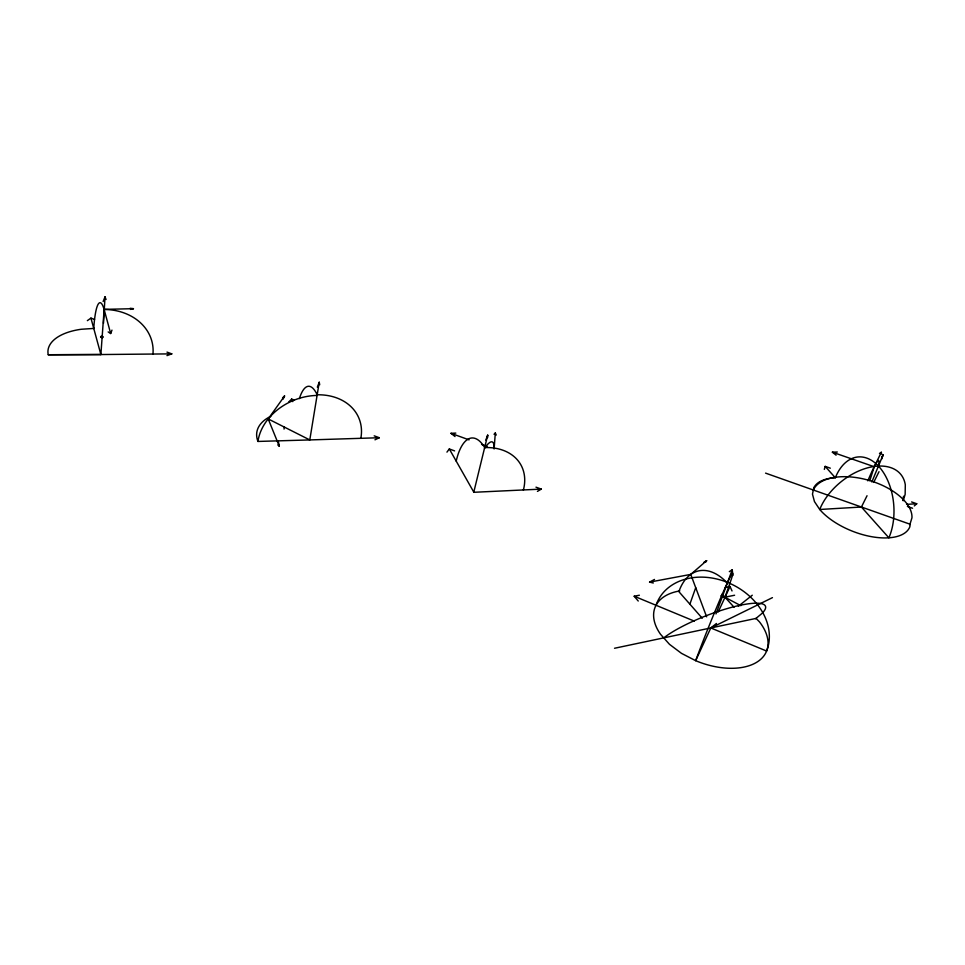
<?xml version="1.0" encoding="UTF-8"?>
<svg xmlns="http://www.w3.org/2000/svg" width="965" height="965" viewBox="0 0 965 965"><rect width="100%" height="100%" fill="white"/><g stroke="black" fill="none" stroke-linecap="round" stroke-linejoin="round"><path stroke-width="1.45" d="M487.663 437.495L487.687 435.143L485.805 440.112M103.496 323.263L105.016 296.858L106.066 299.488M94.256 328.402L81.217 329.27A53.003 26.405 4.7 0 0 48.25 354.734L100.879 354.541L104.136 309.367L133.435 308.679L130.528 309.415M494.044 434.274L495.31 432.971L494.116 448.966A53.738 9.24 -69.7 0 0 484.539 448.218M104.099 309.861L104.123 309.476A51.784 7.949 88.7 0 0 93.75 328.281M284.036 429.075L284.337 427.085M319.705 384.733L319.234 382.249L309.789 439.931L257.957 441.439A53.606 29.215 9.1 0 1 270.815 416.277M902.818 500.389L903.578 496.215M537.421 491.39L541.305 489.11L473.755 492.295L487.687 435.143M824.327 469.376L825.172 466.385L830.31 468.182M903.204 500.775L905.146 494.37L905.303 484.864A50.904 31.736 -38.6 0 0 866.763 468.073A50.904 31.736 -38.6 0 0 819.719 509.484L814.46 501.571L812.47 494.14L813.821 487.699A51.857 25.09 21.5 0 1 835.328 477.772A50.313 31.411 85.1 0 1 879.151 466.843A50.313 31.411 85.1 0 1 888.886 537.819L861.419 507.023L819.719 509.484A51.857 25.09 21.5 0 0 870.587 536.504A51.857 25.09 21.5 0 0 909.874 526.697L910.104 524.236L765.571 473.127M909.85 524.622L911.961 517.807A51.471 26.948 16.7 0 0 868.211 480.148A51.471 26.948 16.7 0 0 813.362 490.027M869.827 480.618L874.242 466.734L881.322 452.271L881.588 454.177M689.879 604.174L695.717 587.685M881.54 459.292L883.168 454.708L882.07 456.831M740.818 605.67L725.005 597.287L731.337 579.121A58.925 2.28 -68.2 0 0 722.845 592.908A58.925 2.28 -68.2 0 0 695.656 660.675L681.483 653.353L669.481 644.318L660.506 634.258A59.902 34.885 21.3 0 1 679.794 590.918M715.97 613.933L732.23 569.772L729.323 571.642M166.993 352.104L171.794 353.866L100.879 354.541L90.939 318.112L87.357 320.645M108.164 331.936L110.673 333.528L111.988 330.127M317.34 387.134L319.234 382.249M103.134 301.538L105.016 296.858M871.841 481.957L883.168 454.708M718.213 611.955L730.023 586.467L725.282 587.383M283.131 399.1L284.579 395.988L282.576 397.797M861.419 507.023L867.04 495.733M873.663 482.416L879.006 471.704M705.922 561.968L706.645 560.665L703.883 562.33M277.811 444.962L279.235 446.107L268.21 418.943L284.579 395.988M446.952 452.127L449.316 448.966L454.612 450.896M288.692 402.031L291.635 399.1L294.192 400.029M914.301 505.913L916.75 503.754L911.599 501.945M653.305 583.005L649.578 582.112L690.747 574.404L706.645 560.665M755.571 618.77L762.205 613.245A58.612 12.593 -21.2 0 0 734.582 606.563A58.612 12.593 -21.2 0 0 663.775 637.877M716.452 623.486L710.807 627.95L695.656 660.675A59.902 34.885 21.3 0 0 756.669 662.292A59.902 34.885 21.3 0 0 759.455 621.858L756.102 618.396L614.524 648.263M738.382 606.189L752.278 595.212M879.477 453.441L881.322 452.271M649.578 582.112L654.499 579.446M772.446 597.637L710.807 627.95L766.608 651.049A59.939 47.406 26.3 0 0 728.08 582.655A59.939 47.406 26.3 0 0 656.019 605.272M374.975 439.811L379.317 437.724L374.191 435.842M166.969 355.615L171.794 353.866M724.763 597.214L734.594 595.248M638.239 601.026L634.186 596.225L639.373 595.236M906.581 504.357L916.75 503.754M455.022 436.542L450.993 433.309L455.806 433.104M379.317 437.724L309.789 439.931L268.21 418.943M836.076 455.166L832.385 452.187L837.318 452.018M48.25 354.734L100.879 354.541M130.179 308.281L133.435 308.679M720.879 595.803L725.065 597.154M721.941 596.298L725.005 597.287M832.385 452.187L874.242 466.734M907.389 506.432L912.564 508.253M450.993 433.309L469.074 439.871M481.595 444.419L487.156 446.445M90.939 318.112L94.534 319.427M535.985 487.168L541.305 489.11M634.186 596.225L694.366 621.146M722.122 594.102L734.088 607.226M825.172 466.385L835.328 477.772M702.243 618.227L678.877 591.654A58.732 34.873 76.3 0 1 727.321 583.089M523.283 489.834L523.404 489.979A54.45 40.035 -29.6 0 0 484.695 447.579A54.498 20.941 87.2 0 0 456.204 461.101M449.316 448.966L473.924 492.367M730.023 586.467L732.025 590.954M291.635 399.1L292.769 401.633M495.31 432.971L496.239 435.07M690.747 574.404L706.645 616.84M110.673 333.528L104.123 309.476A53.099 43.92 -10.5 0 1 152.965 354.022M278.354 441.355L279.235 446.107M732.23 569.772L732.905 575.49M867.825 480.847A49.553 3.691 -69.9 0 1 878.198 466.65M360.838 438.315A53.944 42.315 -23.3 0 0 317.183 394.794A53.666 15.187 88.2 0 0 299.367 398.654M257.957 441.439A53.184 41.785 -22.9 0 1 317.075 395.433M100.951 337.304A1.351 0.663 4.9 0 0 103.207 337.183A1.351 0.663 4.9 0 0 101.614 336.254A1.351 0.663 4.9 0 0 100.951 337.304"/></g></svg>
